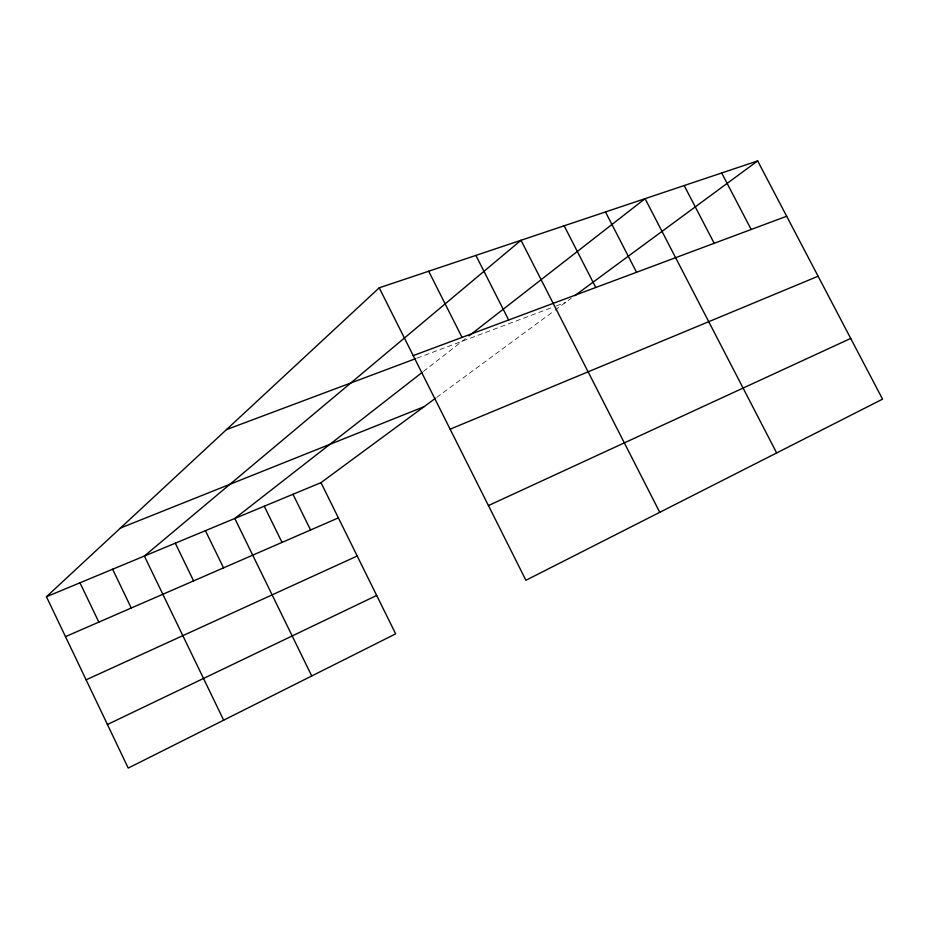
<?xml version="1.0" encoding="UTF-8"?>
<svg xmlns="http://www.w3.org/2000/svg" width="929" height="929" viewBox="0 0 929 929"><rect width="100%" height="100%" fill="white"/><g stroke="black" fill="none" stroke-linecap="round" stroke-linejoin="round"><path stroke-width="0.7" stroke-dasharray="4.64 3.48" d="M423.38 371.472L466.73 337.68M436.688 397.391L553.939 311.018M555.101 310.158L571.323 298.197M417.086 358.129L554.95 306.419M556.274 305.92L565.598 302.424"/><path stroke-width="1.39" d="M435.538 398.239L320.981 482.65L395.649 633.857L128.225 768.086L46.45 596.732L379.218 287.816L757.658 160.914L882.55 399.156L525.919 580.288L379.218 287.816M422.242 372.355L234.793 518.463L311.738 675.975M468.982 335.915L645.074 198.667L776.644 452.934M574.772 295.666L757.658 160.914M107.427 724.515L376.675 595.443M488.445 505.573L850.709 338.423M86.107 679.831L357.212 556.006M65.494 636.632L338.388 517.883M46.45 596.732L320.981 482.65M450.124 429.186L818.112 276.227M120.433 528.055L424.054 406.705M226.467 429.616L415.762 358.617M413.219 355.61L786.666 216.248M721.682 172.98L751.178 229.486M684.185 185.556L714.192 243.293M605.476 211.951L636.551 272.267M564.158 225.805L595.779 287.479M659.753 512.309L521.006 240.274L144.367 556.041L223.668 720.184M475.892 255.405L508.662 319.994M428.675 271.233L462.05 337.378M292.995 494.274L310.565 529.994M264.266 506.212L282.021 542.42M205.425 530.668L223.541 567.863M175.302 543.186L193.592 580.892M112.606 569.233L131.268 608.019M79.975 582.797L98.834 622.128"/></g></svg>
